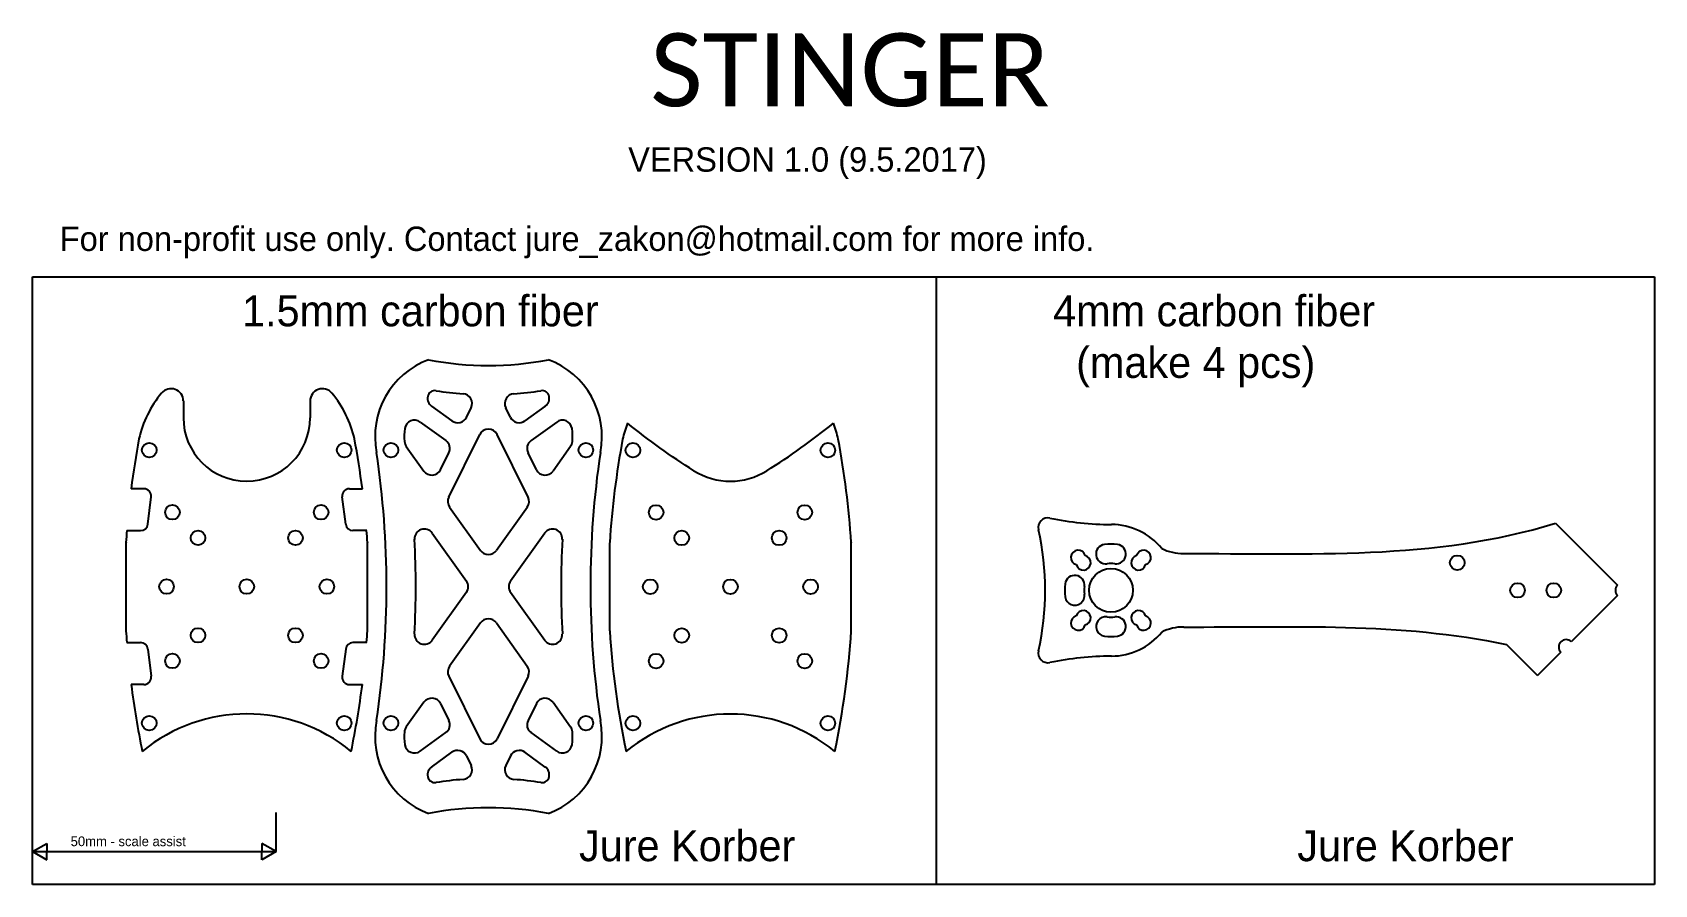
# Model space of a CAD drawing. Header units: millimetres. Extents: x 36 to 369, y 27 to 201.
import ezdxf

# ---------------------------------------------------------------- set-up
doc = ezdxf.new("R2010")
doc.units = ezdxf.units.MM
doc.layers.add('0 @ 1', color=7, linetype='Continuous')

msp = doc.modelspace()

# ---------------------------------------------------------------- linework, layer by layer
for p, q in [((36.08, 151.29), (221.53, 151.29)), ((36.08, 26.59), (36.08, 151.29)), ((221.53, 151.29), (221.53, 26.59)), ((221.53, 151.29), (368.9, 151.29)), ((368.9, 151.29), (368.9, 26.59)), ((86.08, 33.35), (86.08, 41.34)), ((36.08, 33.35), (39, 35.03)), ((36.08, 33.35), (86.08, 33.35)), ((36.08, 33.35), (39, 31.67)), ((39, 35.03), (39, 33.35)), ((39, 31.67), (39, 33.35)), ((86.08, 33.35), (83.16, 35.03)), ((83.16, 35.03), (83.16, 33.35)), ((86.08, 33.35), (83.16, 31.67)), ((83.16, 31.67), (83.16, 33.35)), ((221.53, 26.59), (36.08, 26.59)), ((368.9, 26.59), (221.53, 26.59))]:
    msp.add_line(p, q)
at = {"color": 0, "linetype": 'ByBlock', "lineweight": -2}
for p, q in [((67.04, 125.8), (67.04, 122.35)), ((93.06, 125.8), (93.06, 122.35)), ((117.98, 124.71), (122.16, 121.7)), ((125.12, 122.43), (126.09, 124.39)), ((134.17, 122.43), (133.2, 124.39)), ((141.31, 124.71), (137.13, 121.7)), ((115.65, 121.47), (120.91, 117.67)), ((143.64, 121.47), (138.38, 117.67)), ((121.5, 106.08), (127.85, 118.93)), ((137.78, 106.08), (131.44, 118.93)), ((112.78, 116.48), (116.39, 111.42)), ((119.81, 111.7), (121.53, 115.16)), ((139.47, 111.7), (137.76, 115.16)), ((146.51, 116.48), (142.89, 111.42)), ((58.95, 107.79), (56.32, 107.79)), ((101.14, 107.79), (103.77, 107.79)), ((59.74, 100.51), (60.44, 106.11)), ((100.35, 100.51), (99.66, 106.11)), ((121.67, 104.03), (128.02, 95.15)), ((137.62, 104.03), (131.27, 95.15)), ((348.61, 100.71), (361.31, 88.01)), ((55.29, 78.71), (55.29, 96.71)), ((55.44, 99.2), (58.26, 99.2)), ((104.66, 99.2), (101.84, 99.2)), ((104.8, 78.71), (104.8, 96.71)), ((118.11, 98.67), (125.12, 88.86)), ((141.18, 98.67), (134.17, 88.86)), ((154.54, 78.69), (154.54, 96.69)), ((204.05, 78.69), (204.05, 96.69)), ((125.12, 86.54), (118.11, 76.72)), ((134.17, 86.54), (141.18, 76.72)), ((361.31, 85.89), (351.8, 76.39)), ((128.02, 80.25), (121.67, 71.37)), ((131.27, 80.25), (137.61, 71.37)), ((55.44, 76.22), (58.26, 76.22)), ((59.74, 74.9), (60.44, 69.31)), ((100.35, 74.9), (99.66, 69.31)), ((104.66, 76.22), (101.84, 76.22)), ((338.5, 75.81), (344.86, 69.45)), ((349.68, 74.26), (344.86, 69.45)), ((58.95, 67.62), (56.32, 67.62)), ((101.14, 67.62), (103.77, 67.62)), ((121.51, 69.32), (127.85, 56.49)), ((137.78, 69.32), (131.44, 56.49)), ((116.4, 63.99), (112.77, 58.91)), ((119.82, 63.71), (121.53, 60.25)), ((139.47, 63.71), (137.76, 60.25)), ((142.89, 63.99), (146.51, 58.91)), ((115.65, 53.95), (120.91, 57.75)), ((143.64, 53.95), (138.38, 57.75)), ((117.98, 50.7), (122.16, 53.72)), ((141.31, 50.7), (137.13, 53.72)), ((125.12, 52.98), (126.09, 51.03)), ((134.17, 52.98), (133.2, 51.03))]:
    msp.add_line(p, q, dxfattribs=at)
for centre, radius in [((60.05, 115.71), 1.5), ((100.05, 115.71), 1.5), ((109.64, 115.71), 1.5), ((149.64, 115.71), 1.5), ((159.29, 115.69), 1.5), ((199.29, 115.69), 1.5), ((64.8, 102.96), 1.5), ((95.3, 102.96), 1.5), ((164.04, 102.94), 1.5), ((194.54, 102.94), 1.5), ((70.05, 97.71), 1.5), ((90.05, 97.71), 1.5), ((169.29, 97.69), 1.5), ((189.29, 97.69), 1.5), ((328.43, 92.61), 1.5), ((257.37, 86.95), 4.5), ((63.6, 87.71), 1.5), ((80.05, 87.71), 1.5), ((96.49, 87.71), 1.5), ((162.85, 87.69), 1.5), ((179.29, 87.69), 1.5), ((195.74, 87.69), 1.5), ((340.8, 86.95), 1.5), ((348.22, 86.95), 1.5), ((70.05, 77.71), 1.5), ((90.05, 77.71), 1.5), ((169.29, 77.69), 1.5), ((189.29, 77.69), 1.5), ((64.8, 72.46), 1.5), ((95.3, 72.46), 1.5), ((164.04, 72.44), 1.5), ((194.54, 72.44), 1.5), ((60.05, 59.71), 1.5), ((100.05, 59.71), 1.5), ((109.64, 59.71), 1.5), ((149.64, 59.71), 1.5), ((159.29, 59.69), 1.5), ((199.29, 59.69), 1.5)]:
    msp.add_circle(centre, radius, dxfattribs=at)
for centre, radius, start, end in [((123.22, 118.47), 16.85, 110.3575, 191.2056), ((129.64, 196.99), 63.92, 258.9167, 281.0833), ((136.07, 118.47), 16.85, 348.7945, 69.6425), ((79.96, 112.96), 22.61, 140.2734, 167.1004), ((64.51, 125.8), 2.52, 0, 140.2734), ((95.58, 125.8), 2.52, 39.7266, 180), ((80.13, 112.96), 22.61, 12.8996, 39.7266), ((119.15, 126.34), 2, 169.819, 234.1721), ((118.66, 126.42), 1.5, 81.1534, 169.819), ((129.64, 196.99), 69.92, 261.1534, 265.7327), ((124.29, 125.27), 2, 333.7073, 85.7327), ((134.99, 125.27), 2, 94.2673, 206.2927), ((129.64, 196.99), 69.92, 274.2673, 278.8466), ((140.63, 126.42), 1.5, 10.1809, 98.8466), ((140.13, 126.34), 2, 305.8279, 10.1809), ((80.05, 122.35), 13.01, 180, 0), ((123.22, 118.47), 10.85, 171.0327, 185.318), ((114.47, 119.85), 2, 54.1721, 171.0327), ((123.33, 123.32), 2, 234.1721, 333.7073), ((129.64, 118.04), 2, 26.2927, 153.7073), ((135.96, 123.32), 2, 206.2927, 305.8279), ((144.81, 119.85), 2, 8.9673, 125.8279), ((136.07, 118.47), 10.85, 354.682, 8.9673), ((179.21, 112.94), 22.61, 158.4878, 167.1004), ((179.38, 112.94), 22.61, 12.8996, 21.5122), ((232.94, 85.31), 178.04, 169.4174, 172.7448), ((-72.85, 85.31), 178.04, 7.2552, 10.5826), ((114.4, 117.65), 2, 185.318, 215.5377), ((119.73, 116.05), 2, 333.7073, 54.1721), ((139.55, 116.05), 2, 125.8279, 206.2927), ((144.88, 117.65), 2, 324.4623, 354.682), ((332.19, 85.29), 178.04, 169.4174, 176.3145), ((26.4, 85.29), 178.04, 3.6855, 10.5826), ((-77.05, 87.71), 185.78, 351.4931, 8.5069), ((336.34, 87.71), 185.78, 171.4931, 188.5069), ((118.02, 112.58), 2, 215.5377, 333.7073), ((141.27, 112.58), 2, 206.2927, 324.4623), ((179.29, 123.41), 14.08, 237.9164, 302.0836), ((58.95, 106.29), 1.5, 352.9226, 90), ((101.14, 106.29), 1.5, 90, 187.0774), ((123.3, 105.2), 2, 153.7073, 215.5377), ((135.99, 105.2), 2, 324.4623, 26.2927), ((58.26, 100.7), 1.5, 270, 352.9226), ((101.84, 100.7), 1.5, 187.0774, 270), ((244.44, 99.82), 2, 78.3512, 192.681), ((257.84, 164.85), 64.4, 258.3512, 269.6495), ((257.37, 86.95), 13.5, 39.5037, 89.6495), ((232.94, 85.31), 178.04, 175.5258, 176.3145), ((-72.85, 85.31), 178.04, 3.6855, 4.4742), ((116.48, 97.51), 2, 35.5377, 182.8995), ((-77.05, 87.71), 191.78, 357.0943, 2.8995), ((142.8, 97.51), 2, 357.1005, 144.4623), ((336.34, 87.71), 191.78, 177.1005, 182.9057), ((187.26, 86.95), 56.61, 347.319, 12.681), ((129.64, 96.31), 2, 215.5377, 324.4623), ((250.65, 93.67), 1.5, 15, 255), ((251.71, 92.61), 1.5, 195, 75), ((256.3, 94.38), 2, 98.1599, 278.1599), ((257.37, 86.95), 9.5, 81.8401, 98.1599), ((258.43, 94.38), 2, 261.8401, 81.8401), ((263.02, 92.61), 1.5, 105, 345), ((264.08, 93.67), 1.5, 285, 165), ((272.25, 104.49), 10, 243.4553, 270.2134), ((249.94, 88.02), 2, 351.8401, 171.8401), ((257.37, 86.95), 5.5, 81.8401, 98.1599), ((123.49, 87.7), 2, 324.4623, 35.5377), ((135.8, 87.7), 2, 144.4623, 215.5377), ((257.37, 86.95), 9.5, 171.8401, 188.1599), ((257.37, 86.95), 5.5, 171.8401, 188.1599), ((362.37, 86.95), 1.5, 135, 225), ((249.94, 85.89), 2, 188.1599, 8.1599), ((129.64, 79.09), 2, 35.5377, 144.4623), ((250.65, 80.24), 1.5, 105, 345), ((251.71, 81.3), 1.5, 285, 165), ((256.3, 79.53), 2, 81.8401, 261.8401), ((257.37, 86.95), 5.5, 261.8401, 278.1599), ((258.43, 79.53), 2, 278.1599, 98.1599), ((263.02, 81.3), 1.5, 15, 255), ((264.08, 80.24), 1.5, 195, 75), ((232.94, 90.11), 178.04, 183.6855, 184.4742), ((-72.85, 90.11), 178.04, 355.5258, 356.3145), ((116.48, 77.88), 2, 177.0943, 324.4623), ((142.8, 77.88), 2, 215.5377, 2.9057), ((332.19, 90.09), 178.04, 183.6855, 191.7297), ((26.4, 90.09), 178.04, 348.2703, 356.3145), ((257.37, 86.95), 9.5, 261.8401, 278.1599), ((257.37, 86.95), 13.5, 270.3505, 320.4963), ((272.25, 69.42), 10, 89.7866, 116.5447), ((350.74, 75.33), 1.5, 45, 225), ((58.26, 74.72), 1.5, 7.0774, 90), ((101.84, 74.72), 1.5, 90, 172.9226), ((244.44, 74.09), 2, 167.319, 281.6488), ((257.84, 9.06), 64.4, 90.3505, 101.6488), ((123.3, 70.21), 2, 144.4623, 206.2927), ((135.99, 70.21), 2, 333.7073, 35.5377), ((232.94, 90.11), 178.04, 187.2552, 191.7297), ((58.95, 69.12), 1.5, 270, 7.0774), ((101.14, 69.12), 1.5, 172.9226, 270), ((-72.85, 90.11), 178.04, 348.2703, 352.7448), ((118.03, 62.82), 2, 26.2927, 144.4623), ((141.26, 62.82), 2, 35.5377, 153.7073), ((80.05, 27.8), 33.78, 50.6208, 129.3792), ((123.22, 56.95), 16.85, 168.7944, 249.6425), ((119.73, 59.37), 2, 305.8279, 26.2927), ((139.55, 59.37), 2, 153.7073, 234.1721), ((136.07, 56.95), 16.85, 290.3575, 11.2055), ((179.29, 27.78), 33.78, 50.6208, 129.3792), ((123.22, 56.95), 10.85, 174.8269, 188.9673), ((114.4, 57.75), 2, 144.4623, 174.8269), ((144.88, 57.75), 2, 5.1731, 35.5377), ((136.07, 56.95), 10.85, 351.0327, 5.1731), ((114.47, 55.57), 2, 188.9673, 305.8279), ((123.33, 52.09), 2, 26.2927, 125.8279), ((129.64, 57.37), 2, 206.2927, 333.7073), ((135.96, 52.09), 2, 54.1721, 153.7073), ((144.81, 55.57), 2, 234.1721, 351.0327), ((119.15, 49.08), 2, 125.8279, 190.181), ((124.29, 50.14), 2, 274.2673, 26.2927), ((134.99, 50.14), 2, 153.7073, 265.7327), ((140.13, 49.08), 2, 349.8191, 54.1721), ((118.66, 48.99), 1.5, 190.181, 278.8466), ((129.64, -21.57), 69.92, 94.2673, 98.8466), ((129.64, -21.57), 69.92, 81.1534, 85.7327), ((140.63, 48.99), 1.5, 261.1534, 349.8191), ((129.64, -21.57), 63.92, 78.9167, 101.0833)]:
    msp.add_arc(centre, radius, start, end, dxfattribs=at)
for points in [[(171.81, 111.48), (167.04, 114.47), (162.52, 117.75), (158.18, 121.23)], [(186.78, 111.48), (191.55, 114.47), (196.07, 117.75), (200.41, 121.23)], [(272.29, 94.49), (297.85, 94.58), (323.53, 93.02), (348.61, 100.71)], [(55.26, 96.75), (55.27, 96.74), (55.28, 96.72), (55.29, 96.71)], [(104.83, 96.75), (104.82, 96.74), (104.81, 96.72), (104.8, 96.71)], [(154.51, 96.74), (154.52, 96.72), (154.53, 96.71), (154.54, 96.69)], [(204.08, 96.74), (204.07, 96.72), (204.06, 96.71), (204.05, 96.69)], [(272.29, 79.42), (294.43, 79.34), (316.65, 80.5), (338.5, 75.81)], [(55.26, 78.66), (55.27, 78.68), (55.28, 78.69), (55.29, 78.71)], [(104.83, 78.66), (104.82, 78.68), (104.81, 78.69), (104.8, 78.71)], [(154.51, 78.64), (154.52, 78.66), (154.53, 78.68), (154.54, 78.69)], [(204.08, 78.64), (204.07, 78.66), (204.06, 78.68), (204.05, 78.69)]]:
    msp.add_open_spline(points, degree=3, dxfattribs=at)

# ---------------------------------------------------------------- texts
at = {"attachment_point": 1}
for s, width, insert, char_height in [('VERSION 1.0 (9.5.2017)', 495.08, (158.31, 177.83), 5), ('For non-profit use only. Contact jure_zakon@hotmail.com for more info. ', 495.08, (41.68, 161.57), 5), ('1.5mm carbon fiber', 127.2425, (79.09, 147.46), 6.35), ('4mm carbon fiber^J  (make 4 pcs) ', 127.2425, (245.5, 147.46), 6.35), ('Jure Korber', 80.2345, (148.24, 37.73), 6.35), ('Jure Korber', 80.2345, (295.61, 37.73), 6.35), ('50mm - scale assist', 47.1275, (43.92, 36.46), 2)]:
    msp.add_mtext_dynamic_manual_height_columns(s, width=width, gutter_width=31.75, heights=[0], dxfattribs=dict(at, insert=insert, char_height=char_height))
at = {"layer": '0 @ 1', "insert": (162.84, 201.23), "char_height": 15, "attachment_point": 1}
msp.add_mtext_dynamic_manual_height_columns('{\\fCalibri|b0|i0|c0|p34;STINGER}', width=112.3284, gutter_width=31.75, heights=[0], dxfattribs=at)

doc.saveas('drawing.dxf')
